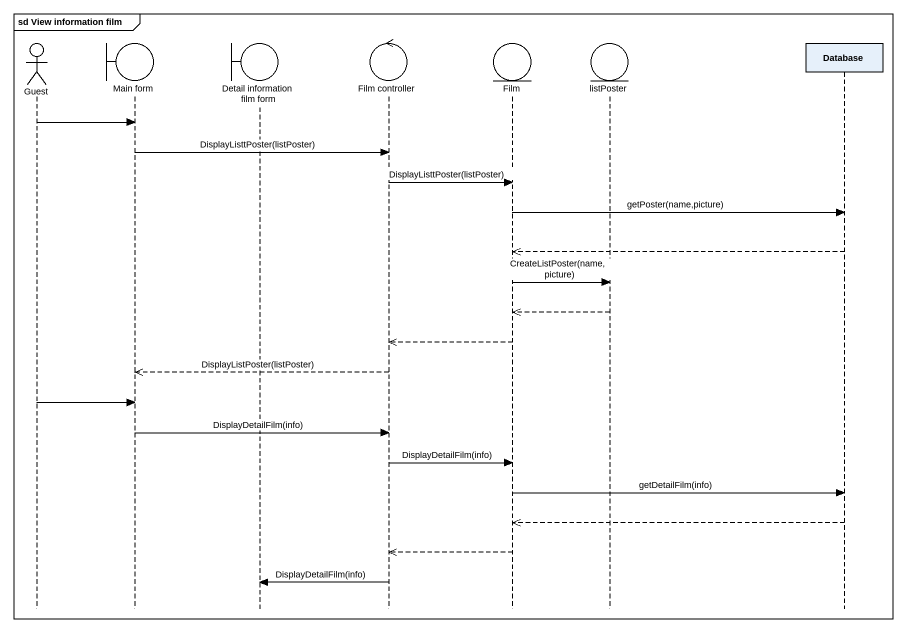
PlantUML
@startuml
mainframe sd View information film
hide footbox
actor Guest
boundary "Main form" as Main_form
boundary "Detail information film form" as Detail_information_film_form
control "Film controller" as Film_controller
entity Film
entity listPoster
participant "Database" as Database_

Guest -> Main_form
Main_form -> Film_controller : DisplayListtPoster(listPoster)
Film_controller -> Film : DisplayListtPoster(listPoster)
Film -> Database_ : getPoster(name,picture)
Database_ -->> Film
Film -> listPoster : CreateListPoster(name,picture)
listPoster -->> Film
Film -->> Film_controller
Film_controller -->> Main_form : DisplayListPoster(listPoster)
Guest -> Main_form
Main_form -> Film_controller : DisplayDetailFilm(info)
Film_controller -> Film : DisplayDetailFilm(info)
Film -> Database_ : getDetailFilm(info)
Database_ -->> Film
Film -->> Film_controller
Film_controller -> Detail_information_film_form : DisplayDetailFilm(info)
@enduml
